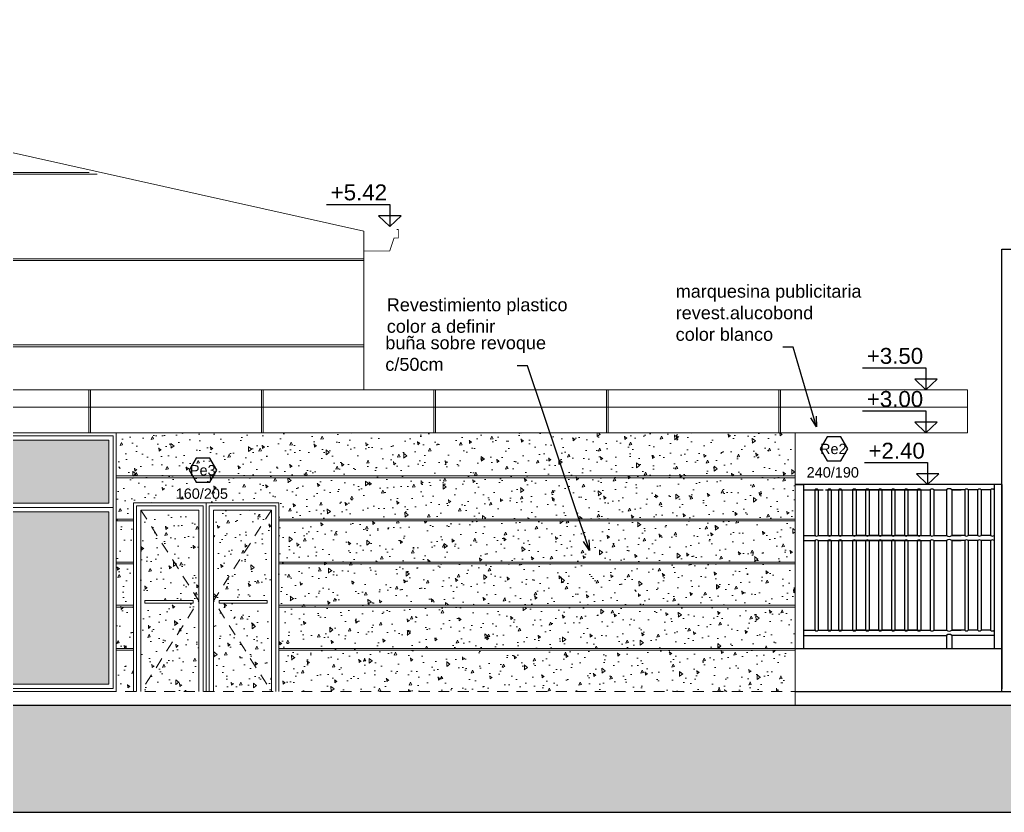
# Model space of a CAD drawing. Header units: metres. Extents: x 1166 to 1459, y -137 to 62.
# Drawn here: x 1298.28 to 1309.7, y -135.97 to -126.78 of the extents above; entities that cross this region are included whole.
import ezdxf

# ---------------------------------------------------------------- set-up
doc = ezdxf.new("R2010")
doc.units = ezdxf.units.M
doc.header["$LTSCALE"] = 0.508
doc.linetypes.add('HIDDEN', pattern=[0.375, 0.25, -0.125])
doc.layers.get('0').update_dxf_attribs({"color": 9})
for name, color, linetype in [('1-PROY', 9, 'HIDDEN'), ('2-Desig-Carp', 9, 'Continuous'), ('2-texto', 9, 'Continuous'), ('3-muros', 9, 'Continuous'), ('3-VISTA', 9, 'Continuous'), ('4-carpinterias', 9, 'Continuous'), ('8-cotas-100', 9, 'Continuous'), ('9-Hatch', 9, 'Continuous'), ('arq 0.09', 9, 'Continuous'), ('arq carpinterias', 9, 'Continuous')]:
    doc.layers.add(name, color=color, linetype=linetype)
doc.styles.add('swiss', font='swissel.ttf')
doc.dimstyles.new('dim-100', dxfattribs={"dimtxt": 0.2, "dimasz": 0.12, "dimexe": 0.05, "dimexo": 0, "dimgap": 0.05, "dimtad": 1, "dimzin": 4, "dimtxsty": 'swiss', "dimblk": 'ARCHTICK', "dimcen": 0.5, "dimdle": 0.1, "dimclrd": 256, "dimclre": 252, "dimclrt": 256, "dimadec": 0, "dimazin": 0, "dimtfac": 1, "dimtix": 1, "dimtmove": 2, "dimatfit": 3, "dimldrblk": 'OPEN30', "dimfxl": 0.05, "dimtolj": 1, "dimtzin": 0, "dimarcsym": 0})
pattern_1 = [(95, (0.09978, -22.6884), (0.2801893, 0.23510676), [0.0381, -0.4191]), (40, (0.09978, -22.6884), (-0.32003691, 0.22035346), [0.03048, -0.33528117]), (145.451445, (0.12313, -22.6688), (-0.039847595, 0.4554602), [0.03238002, -0.35618049]), (91.1842, (0.02793, -22.61655), (0.44282049, 0.32390683), [0.05715, -0.62865]), (141.635558, (0.06484, -22.58956), (-0.01417323, 0.68565353), [0.04857005, -0.53427122]), (36.18415, (0.02793, -22.61655), (-0.01417323, 0.68565353), [0.04571993, -0.50291946]), (66, (0.08182, -22.5986), (0.35903996, 0.0697903), [0.0381, -0.4191]), (11, (0.0818, -22.5986), (-0.17307985, 0.34788239), [0.03048, -0.33528]), (116.451445, (0.11174, -22.59277), (0.1859601, 0.41767269), [0.03238002, -0.35617988]), (82.5, (0.09978, -22.68839), (-0.115210938, 0.123946827), [0, -0.331216, 0, -0.34036, 0, -0.33655]), (52.5, (0.09978, -22.6884), (-0.047179455, 0.236174), [0, -0.194056, 0, -0.323596, 0, -0.12827]), (12.5, (0.01967, -22.7685), (0.199855726, 0.183652391), [0, -0.127, 0, -0.39624, 0, -0.52578]), (2.5, (-0.01625, -22.80442), (0.17352781, 0.245444786), [0, -0.1651, 0, -0.263144, 0, -0.37338])]

# ---------------------------------------------------------------- blocks, each defined once
blk = doc.blocks.new('_ARCHTICK')
at = {"color": 0, "linetype": 'ByBlock', "const_width": 0.15}
blk.add_lwpolyline([(-0.5, -0.5), (0.5, 0.5)], dxfattribs=at)
blk = doc.blocks.new('_Open30')
at = {"color": 0, "linetype": 'ByBlock', "lineweight": -2}
for p, q in [((-1, 0.268), (0, 0)), ((0, 0), (-1, -0.268)), ((0, 0), (-1, 0))]:
    blk.add_line(p, q, dxfattribs=at)

msp = doc.modelspace()

# ---------------------------------------------------------------- hatches: boundary and pattern name
at = {"layer": '9-Hatch', "lineweight": 0}
h = msp.add_hatch(dxfattribs=at)
h.set_pattern_fill('AR-CONC', color=256, scale=0.002, angle=45)
h.set_pattern_definition(pattern_1)
h.paths.add_polyline_path([(1302.273, -131.569), (1299.402, -131.569), (1299.402, -134.569), (1299.602, -134.569), (1299.602, -132.379), (1300.444, -132.379), (1301.286, -132.379), (1301.286, -134.569), (1302.273, -134.569)])
h.paths.add_polyline_path([(1301.201, -132.464), (1300.529, -133.517), (1301.201, -134.569)], flags=17)
h.paths.add_polyline_path([(1301.153, -133.513), (1301.153, -133.543), (1300.597, -133.543), (1300.597, -133.513)], flags=16)
h.paths.add_polyline_path([(1301.201, -132.464), (1300.529, -132.464), (1300.529, -133.517)], flags=16)
h.paths.add_polyline_path([(1300.359, -132.464), (1299.687, -132.464), (1300.359, -133.517)], flags=16)
h.paths.add_polyline_path([(1299.687, -132.464), (1299.687, -134.569), (1300.359, -133.517)], flags=17)
h.paths.add_polyline_path([(1300.292, -133.513), (1300.292, -133.543), (1299.735, -133.543), (1299.735, -133.513)], flags=16)
h.paths.add_polyline_path([(1300.359, -133.517), (1299.687, -134.569), (1300.359, -134.569)], flags=16)
h.paths.add_polyline_path([(1300.529, -133.517), (1300.529, -134.569), (1301.201, -134.569)], flags=16)
h = msp.add_hatch(dxfattribs=at)
h.set_pattern_fill('AR-CONC', color=256, scale=0.002, angle=45)
h.set_pattern_definition(pattern_1)
h.paths.add_polyline_path([(1307.273, -131.569), (1302.273, -131.569), (1302.273, -132.569), (1307.273, -132.569)])
h.paths.add_polyline_path([(1307.273, -132.589), (1302.273, -132.589), (1302.273, -133.069), (1307.273, -133.069)])
h.paths.add_polyline_path([(1307.273, -133.089), (1302.273, -133.089), (1302.273, -133.569), (1307.273, -133.569)])
h.paths.add_polyline_path([(1307.273, -133.589), (1302.273, -133.589), (1302.273, -134.069), (1307.273, -134.069)])
h.paths.add_polyline_path([(1307.273, -134.089), (1302.273, -134.089), (1302.273, -134.569), (1307.273, -134.569)])
h = msp.add_hatch(color=256, dxfattribs=at)
h.dxf.hatch_style = 1
h.set_gradient(color1=(51, 51, 51), tint=1, name='CURVED')
h.paths.add_polyline_path([(1297.839, -131.654), (1296.461, -131.654), (1296.461, -132.384), (1297.839, -132.384)])
h.paths.add_polyline_path([(1299.317, -131.654), (1297.939, -131.654), (1297.939, -132.384), (1299.317, -132.384)])
h.paths.add_polyline_path([(1299.317, -132.484), (1297.939, -132.484), (1297.939, -134.484), (1299.317, -134.484)])
h.paths.add_polyline_path([(1297.839, -132.484), (1296.461, -132.484), (1296.461, -134.484), (1297.839, -134.484)])
at = {"layer": '9-Hatch'}
h = msp.add_hatch(color=256, dxfattribs=at)
h.dxf.hatch_style = 1
h.paths.add_polyline_path([(1323.191, -135.971), (1323.191, -134.729), (1257.553, -134.729), (1257.553, -135.971)])

# ---------------------------------------------------------------- linework, layer by layer
at = {"layer": '1-PROY', "lineweight": 0}
msp.add_line((1264.774, -134.569), (1307.273, -134.569), dxfattribs=at)
at = {"layer": '2-texto'}
for p, q in [((1302.704, -129.05), (1302.444, -129.05)), ((1308.921, -130.946), (1308.661, -130.946)), ((1308.921, -131.446), (1308.661, -131.446)), ((1308.941, -132.046), (1308.68, -132.046))]:
    msp.add_line(p, q, dxfattribs=at)
for points in [[(1301.84, -128.918), (1302.574, -128.918), (1302.574, -129.173)], [(1302.574, -129.173), (1302.444, -129.05)], [(1302.574, -129.173), (1302.704, -129.05)], [(1308.057, -130.814), (1308.791, -130.814), (1308.791, -131.069)], [(1308.791, -131.069), (1308.661, -130.946)], [(1308.791, -131.069), (1308.921, -130.946)], [(1308.057, -131.314), (1308.791, -131.314), (1308.791, -131.569)], [(1308.791, -131.569), (1308.661, -131.446)], [(1308.791, -131.569), (1308.921, -131.446)], [(1308.077, -131.914), (1308.81, -131.914), (1308.81, -132.169)], [(1308.81, -132.169), (1308.68, -132.046)], [(1308.81, -132.169), (1308.941, -132.046)]]:
    msp.add_lwpolyline(points, dxfattribs=at)
at = {"layer": '3-muros', "lineweight": 0}
for p, q in [((1291.285, -126.776), (1302.273, -129.228)), ((1302.273, -129.228), (1302.273, -131.069)), ((1307.273, -134.729), (1307.273, -131.569)), ((1299.602, -132.569), (1299.402, -132.569)), ((1299.602, -132.589), (1299.402, -132.589)), ((1299.602, -133.069), (1299.402, -133.069)), ((1299.602, -133.089), (1299.402, -133.089)), ((1299.602, -133.569), (1299.402, -133.569)), ((1299.602, -133.589), (1299.402, -133.589)), ((1299.602, -134.069), (1299.402, -134.069)), ((1299.602, -134.089), (1299.402, -134.089))]:
    msp.add_line(p, q, dxfattribs=at)
at = {"layer": '3-muros', "lineweight": 0, "flags": 128}
for points in [[(1299.402, -132.069), (1299.402, -132.069), (1307.273, -132.069)], [(1299.402, -132.089), (1307.273, -132.089)], [(1301.286, -132.569), (1301.286, -132.569), (1307.273, -132.569)], [(1301.286, -132.589), (1307.273, -132.589)], [(1301.286, -133.069), (1301.286, -133.069), (1307.273, -133.069)], [(1301.286, -133.089), (1307.273, -133.089)], [(1301.286, -133.569), (1301.286, -133.569), (1307.273, -133.569)], [(1301.286, -133.589), (1307.273, -133.589)], [(1301.286, -134.069), (1301.286, -134.069), (1307.273, -134.069)], [(1301.286, -134.089), (1307.273, -134.089)]]:
    msp.add_lwpolyline(points, dxfattribs=at)
at = {"layer": '3-VISTA', "lineweight": 0}
for p, q in [((1297.785, -131.069), (1307.273, -131.069)), ((1307.273, -131.069), (1309.273, -131.069)), ((1309.273, -131.069), (1309.273, -131.569)), ((1297.785, -131.269), (1309.273, -131.269)), ((1309.273, -131.569), (1283.123, -131.569)), ((1297.785, -131.569), (1307.273, -131.569))]:
    msp.add_line(p, q, dxfattribs=at)
at = {"layer": '4-carpinterias'}
for p, q in [((1309.673, -134.569), (1309.673, -129.439)), ((1309.673, -129.439), (1309.815, -129.439)), ((1309.673, -132.169), (1307.273, -132.169)), ((1307.373, -132.169), (1307.373, -134.069)), ((1309.582, -132.169), (1309.582, -134.069)), ((1309.582, -132.169), (1309.582, -134.069)), ((1309.673, -132.169), (1309.673, -134.069)), ((1309.673, -132.169), (1309.673, -134.069)), ((1307.373, -132.229), (1307.599, -132.229)), ((1307.502, -132.229), (1307.502, -132.759)), ((1307.542, -132.229), (1307.542, -132.759)), ((1307.626, -132.229), (1307.776, -132.229)), ((1307.652, -132.229), (1307.652, -132.759)), ((1307.666, -132.229), (1307.776, -132.229)), ((1307.692, -132.229), (1307.692, -132.759)), ((1307.763, -132.229), (1308.841, -132.229)), ((1307.776, -132.229), (1307.776, -132.759)), ((1307.816, -132.229), (1307.816, -132.759)), ((1307.941, -132.229), (1307.941, -132.759)), ((1307.981, -132.229), (1307.981, -132.759)), ((1308.091, -132.229), (1307.981, -132.229)), ((1308.091, -132.229), (1308.091, -132.759)), ((1308.241, -132.229), (1308.131, -132.229)), ((1308.131, -132.229), (1308.131, -132.759)), ((1308.241, -132.229), (1308.241, -132.759)), ((1308.391, -132.229), (1308.281, -132.229)), ((1308.281, -132.229), (1308.281, -132.759)), ((1308.391, -132.229), (1308.391, -132.759)), ((1308.541, -132.229), (1308.431, -132.229)), ((1308.431, -132.229), (1308.431, -132.759)), ((1308.541, -132.229), (1308.541, -132.759)), ((1308.691, -132.229), (1308.581, -132.229)), ((1308.581, -132.229), (1308.581, -132.759)), ((1308.691, -132.229), (1308.691, -132.759)), ((1308.731, -132.229), (1308.731, -132.759)), ((1308.841, -132.229), (1308.841, -132.759)), ((1308.881, -132.229), (1308.881, -132.759)), ((1308.881, -132.229), (1309.031, -132.229)), ((1309.031, -132.229), (1309.031, -132.759)), ((1309.091, -132.229), (1309.201, -132.229)), ((1309.091, -132.229), (1309.091, -132.759)), ((1309.091, -132.229), (1309.091, -132.759)), ((1309.241, -132.229), (1309.091, -132.229)), ((1309.241, -132.229), (1309.241, -132.759)), ((1309.281, -132.229), (1309.281, -132.759)), ((1309.391, -132.229), (1309.281, -132.229)), ((1309.391, -132.229), (1309.391, -132.759)), ((1309.541, -132.229), (1309.431, -132.229)), ((1309.431, -132.229), (1309.431, -132.759)), ((1309.541, -132.229), (1309.541, -132.759)), ((1307.373, -132.759), (1307.513, -132.759)), ((1307.542, -132.759), (1307.652, -132.759)), ((1307.626, -132.759), (1307.776, -132.759)), ((1307.666, -132.759), (1307.776, -132.759)), ((1307.763, -132.759), (1308.841, -132.759)), ((1308.091, -132.759), (1307.981, -132.759)), ((1308.241, -132.759), (1308.131, -132.759)), ((1308.391, -132.759), (1308.281, -132.759)), ((1308.541, -132.759), (1308.431, -132.759)), ((1308.691, -132.759), (1308.581, -132.759)), ((1308.881, -132.759), (1309.031, -132.759)), ((1309.091, -132.759), (1309.201, -132.759)), ((1309.241, -132.759), (1309.091, -132.759)), ((1309.391, -132.759), (1309.281, -132.759)), ((1309.541, -132.759), (1309.431, -132.759)), ((1307.373, -132.819), (1307.513, -132.819)), ((1307.502, -132.819), (1307.502, -133.859)), ((1307.542, -132.819), (1307.652, -132.819)), ((1307.542, -132.819), (1307.542, -133.859)), ((1307.626, -132.819), (1307.776, -132.819)), ((1307.652, -132.819), (1307.652, -133.859)), ((1307.666, -132.819), (1307.776, -132.819)), ((1307.692, -132.819), (1307.692, -133.859)), ((1307.763, -132.819), (1308.841, -132.819)), ((1307.776, -132.819), (1307.776, -133.859)), ((1307.816, -132.819), (1307.816, -133.859)), ((1307.941, -132.819), (1307.941, -133.859)), ((1308.091, -132.819), (1307.981, -132.819)), ((1307.981, -132.819), (1307.981, -133.859)), ((1308.091, -132.819), (1308.091, -133.859)), ((1308.241, -132.819), (1308.131, -132.819)), ((1308.131, -132.819), (1308.131, -133.859)), ((1308.241, -132.819), (1308.241, -133.859)), ((1308.391, -132.819), (1308.281, -132.819)), ((1308.281, -132.819), (1308.281, -133.859)), ((1308.391, -132.819), (1308.391, -133.859)), ((1308.541, -132.819), (1308.431, -132.819)), ((1308.431, -132.819), (1308.431, -133.859)), ((1308.541, -132.819), (1308.541, -133.859)), ((1308.581, -132.819), (1308.581, -133.859)), ((1308.691, -132.819), (1308.691, -133.859)), ((1308.731, -132.819), (1308.731, -133.859)), ((1308.841, -132.819), (1308.841, -133.859)), ((1308.881, -132.819), (1309.031, -132.819)), ((1308.881, -132.819), (1308.881, -133.859)), ((1309.031, -132.819), (1309.031, -133.859)), ((1309.091, -132.819), (1309.201, -132.819)), ((1309.091, -132.819), (1309.091, -133.859)), ((1309.091, -132.819), (1309.091, -133.859)), ((1309.241, -132.819), (1309.091, -132.819)), ((1309.241, -132.819), (1309.241, -133.859)), ((1309.391, -132.819), (1309.281, -132.819)), ((1309.281, -132.819), (1309.281, -133.859)), ((1309.391, -132.819), (1309.391, -133.859)), ((1309.541, -132.819), (1309.431, -132.819)), ((1309.431, -132.819), (1309.431, -133.859)), ((1309.541, -132.819), (1309.541, -133.859)), ((1307.373, -133.859), (1307.513, -133.859)), ((1307.373, -133.919), (1309.031, -133.919)), ((1307.542, -133.859), (1307.652, -133.859)), ((1307.626, -133.859), (1307.776, -133.859)), ((1307.666, -133.859), (1307.776, -133.859)), ((1307.763, -133.859), (1308.841, -133.859)), ((1308.091, -133.859), (1307.981, -133.859)), ((1308.241, -133.859), (1308.131, -133.859)), ((1308.391, -133.859), (1308.281, -133.859)), ((1308.541, -133.859), (1308.431, -133.859)), ((1308.691, -133.859), (1308.581, -133.859)), ((1308.881, -133.859), (1309.031, -133.859)), ((1309.031, -133.919), (1309.031, -134.069)), ((1309.091, -133.859), (1309.201, -133.859)), ((1309.241, -133.859), (1309.091, -133.859)), ((1309.091, -133.919), (1309.091, -134.069)), ((1309.091, -133.919), (1309.091, -134.069)), ((1309.582, -133.919), (1309.091, -133.919)), ((1309.391, -133.859), (1309.281, -133.859)), ((1309.541, -133.859), (1309.431, -133.859)), ((1307.273, -134.069), (1309.673, -134.069)), ((1309.673, -134.069), (1309.673, -134.54)), ((1307.273, -134.569), (1323.073, -134.569))]:
    msp.add_line(p, q, dxfattribs=at)
at = {"layer": '4-carpinterias', "lineweight": 0}
msp.add_line((1296.411, -132.434), (1299.367, -132.434), dxfattribs=at)
at = {"layer": '4-carpinterias', "lineweight": 0, "const_width": 0.01, "flags": 128}
msp.add_lwpolyline([(1302.273, -129.259), (1302.273, -129.459), (1302.573, -129.459), (1302.623, -129.309), (1302.673, -129.309), (1302.673, -129.209), (1302.653, -129.209)], dxfattribs=at)
at = {"layer": '4-carpinterias', "lineweight": 0}
for points in [[(1296.376, -131.569), (1299.402, -131.569), (1299.402, -134.569), (1296.376, -134.569)], [(1296.411, -131.604), (1299.367, -131.604), (1299.367, -134.534), (1296.411, -134.534)], [(1297.939, -132.384), (1299.317, -132.384), (1299.317, -131.654), (1297.939, -131.654)], [(1297.939, -132.484), (1299.317, -132.484), (1299.317, -134.484), (1297.939, -134.484)]]:
    msp.add_lwpolyline(points, close=True, dxfattribs=at)
at = {"layer": '4-carpinterias', "lineweight": 0, "flags": 128}
for points in [[(1299.602, -134.569), (1299.602, -132.379), (1299.602, -132.379), (1300.444, -132.379), (1300.444, -134.569)], [(1299.637, -134.569), (1299.637, -132.414), (1300.409, -132.414), (1300.409, -134.569)], [(1301.286, -134.569), (1301.286, -132.379), (1301.286, -132.379), (1300.444, -132.379), (1300.444, -134.569)], [(1301.251, -134.569), (1301.251, -132.414), (1300.479, -132.414), (1300.479, -134.569)], [(1299.687, -134.569), (1299.687, -132.464), (1300.359, -132.464), (1300.359, -134.569)], [(1301.201, -134.569), (1301.201, -132.464), (1300.529, -132.464), (1300.529, -134.569)]]:
    msp.add_lwpolyline(points, dxfattribs=at)
at = {"layer": '4-carpinterias', "linetype": 'HIDDEN', "lineweight": 0, "flags": 128}
for points in [[(1299.687, -132.464), (1300.359, -133.517), (1299.687, -134.569)], [(1301.201, -132.464), (1300.529, -133.517), (1301.201, -134.569)]]:
    msp.add_lwpolyline(points, dxfattribs=at)
at = {"layer": '4-carpinterias', "lineweight": 0, "flags": 128}
for points in [[(1299.735, -133.513), (1300.292, -133.513), (1300.292, -133.543), (1299.735, -133.543)], [(1301.153, -133.513), (1300.597, -133.513), (1300.597, -133.543), (1301.153, -133.543)]]:
    msp.add_lwpolyline(points, close=True, dxfattribs=at)
at = {"layer": '4-carpinterias'}
for centre, radius, start, end in [((1309.061, -132.261), 0.0442, 47.2903, 132.7097), ((1307.522, -132.252), 0.0308, 49.5858, 130.4142), ((1307.672, -132.252), 0.0308, 49.5858, 130.4142), ((1307.796, -132.252), 0.0308, 49.5858, 130.4142), ((1307.961, -132.252), 0.0308, 49.5858, 130.4142), ((1308.111, -132.252), 0.0308, 49.5858, 130.4142), ((1308.261, -132.252), 0.0308, 49.5858, 130.4142), ((1308.411, -132.252), 0.0308, 49.5858, 130.4142), ((1308.561, -132.252), 0.0308, 49.5858, 130.4142), ((1308.711, -132.252), 0.0308, 49.5858, 130.4142), ((1308.861, -132.252), 0.0308, 49.5858, 130.4142), ((1309.261, -132.252), 0.0308, 49.5858, 130.4142), ((1309.411, -132.252), 0.0308, 49.5858, 130.4142), ((1309.561, -132.252), 0.0308, 49.5858, 130.4142), ((1307.522, -132.736), 0.0308, 229.5858, 310.4142), ((1307.672, -132.736), 0.0308, 229.5858, 310.4142), ((1307.796, -132.736), 0.0308, 229.5858, 310.4142), ((1307.961, -132.736), 0.0308, 229.5858, 310.4142), ((1308.111, -132.736), 0.0308, 229.5858, 310.4142), ((1308.261, -132.736), 0.0308, 229.5858, 310.4142), ((1308.411, -132.736), 0.0308, 229.5858, 310.4142), ((1308.561, -132.736), 0.0308, 229.5858, 310.4142), ((1308.711, -132.736), 0.0308, 229.5858, 310.4142), ((1308.861, -132.736), 0.0308, 229.5858, 310.4142), ((1309.061, -132.726), 0.0442, 227.2903, 312.7097), ((1309.261, -132.736), 0.0308, 229.5858, 310.4142), ((1309.411, -132.736), 0.0308, 229.5858, 310.4142), ((1309.561, -132.736), 0.0308, 229.5858, 310.4142), ((1307.522, -132.842), 0.0308, 49.5858, 130.4142), ((1307.672, -132.842), 0.0308, 49.5858, 130.4142), ((1307.796, -132.842), 0.0308, 49.5858, 130.4142), ((1307.961, -132.842), 0.0308, 49.5858, 130.4142), ((1308.111, -132.842), 0.0308, 49.5858, 130.4142), ((1308.261, -132.842), 0.0308, 49.5858, 130.4142), ((1308.411, -132.842), 0.0308, 49.5858, 130.4142), ((1308.561, -132.842), 0.0308, 49.5858, 130.4142), ((1308.711, -132.842), 0.0308, 49.5858, 130.4142), ((1308.861, -132.842), 0.0308, 49.5858, 130.4142), ((1309.061, -132.851), 0.0442, 47.2903, 132.7097), ((1309.261, -132.842), 0.0308, 49.5858, 130.4142), ((1309.411, -132.842), 0.0308, 49.5858, 130.4142), ((1309.561, -132.842), 0.0308, 49.5858, 130.4142), ((1307.522, -133.836), 0.0308, 229.5858, 310.4142), ((1307.672, -133.836), 0.0308, 229.5858, 310.4142), ((1307.796, -133.836), 0.0308, 229.5858, 310.4142), ((1307.961, -133.836), 0.0308, 229.5858, 310.4142), ((1308.111, -133.836), 0.0308, 229.5858, 310.4142), ((1308.261, -133.836), 0.0308, 229.5858, 310.4142), ((1308.411, -133.836), 0.0308, 229.5858, 310.4142), ((1308.561, -133.836), 0.0308, 229.5858, 310.4142), ((1308.711, -133.836), 0.0308, 229.5858, 310.4142), ((1308.861, -133.836), 0.0308, 229.5858, 310.4142), ((1309.061, -133.826), 0.0442, 227.2903, 312.7097), ((1309.061, -133.951), 0.0442, 47.2903, 132.7097), ((1309.261, -133.836), 0.0308, 229.5858, 310.4142), ((1309.411, -133.836), 0.0308, 229.5858, 310.4142), ((1309.561, -133.836), 0.0308, 229.5858, 310.4142)]:
    msp.add_arc(centre, radius, start, end, dxfattribs=at)
at = {"layer": '9-Hatch', "lineweight": 0}
for p, q in [((1299.085, -131.569), (1299.085, -131.069)), ((1299.105, -131.569), (1299.105, -131.069)), ((1301.085, -131.569), (1301.085, -131.069)), ((1301.105, -131.569), (1301.105, -131.069)), ((1303.085, -131.569), (1303.085, -131.069)), ((1303.105, -131.569), (1303.105, -131.069)), ((1305.085, -131.569), (1305.085, -131.069)), ((1305.105, -131.569), (1305.105, -131.069)), ((1307.085, -131.569), (1307.085, -131.069)), ((1307.105, -131.569), (1307.105, -131.069))]:
    msp.add_line(p, q, dxfattribs=at)
at = {"layer": '9-Hatch', "lineweight": 0, "flags": 128}
for points in [[(1299.087, -128.549), (1283.482, -128.549)], [(1299.181, -128.569), (1283.388, -128.569)], [(1302.273, -129.549), (1265.799, -129.549)], [(1302.273, -129.569), (1265.799, -129.569)], [(1302.273, -130.549), (1265.799, -130.549)], [(1302.273, -130.569), (1265.799, -130.569)]]:
    msp.add_lwpolyline(points, dxfattribs=at)
at = {"layer": '9-Hatch'}
msp.add_lwpolyline([(1257.553, -134.729), (1323.191, -134.729), (1323.191, -135.971), (1257.553, -135.971)], close=True, dxfattribs=at)
at = {"layer": 'arq 0.09'}
msp.add_line((1307.273, -132.169), (1307.373, -132.169), dxfattribs=at)
at = {"layer": 'arq carpinterias'}
for points in [[(1307.885, -131.754), (1307.805, -131.616), (1307.646, -131.616), (1307.566, -131.754), (1307.646, -131.893), (1307.805, -131.893)], [(1300.568, -132.002), (1300.488, -131.864), (1300.329, -131.864), (1300.249, -132.002), (1300.329, -132.14), (1300.488, -132.14)]]:
    msp.add_lwpolyline(points, close=True, dxfattribs=at)

# ---------------------------------------------------------------- texts
at = {"layer": '2-Desig-Carp', "char_height": 0.12, "width": 5.11385, "attachment_point": 3, "style": 'swiss'}
for s, insert in [('Re2', (1307.871, -131.695)), ('Pe3', (1300.554, -131.942)), ('\\pi-0.36,l0.48,t0.48;{\\fArial|b0|i0|c0|p34;240/190}', (1308.014, -131.967)), ('\\pi-0.36,l0.48,t0.48;{\\fArial|b0|i0|c0|p34;160/205}', (1300.697, -132.214))]:
    msp.add_mtext(s, dxfattribs=dict(at, insert=insert))
at = {"layer": '2-texto', "style": 'swiss'}
for s, p in [('+5.42', (1301.889, -128.871)), ('+3.50', (1308.106, -130.768)), ('+3.00', (1308.106, -131.268)), ('+2.40', (1308.125, -131.868))]:
    msp.add_text(s, height=0.1847, dxfattribs=at).set_placement(p)
at = {"layer": '2-texto', "char_height": 0.15, "width": 2.41056, "attachment_point": 7, "style": 'swiss'}
for s, insert in [('\\A1;marquesina publicitaria\\Prevest.alucobond\\Pcolor blanco', (1305.889, -130.503)), ('\\A1;Revestimiento plastico color a definir', (1302.539, -130.41)), ('\\A1;buña sobre revoque c/50cm', (1302.522, -130.851))]:
    msp.add_mtext(s, dxfattribs=dict(at, insert=insert))

# ---------------------------------------------------------------- leaders
at = {"layer": '8-cotas-100', "lineweight": -3, "annotation_type": 0, "has_hookline": 1, "hookline_direction": 0, "horizontal_direction": (-1, 0, 0)}
msp.add_leader([(1307.521, -131.499), (1307.252, -130.573), (1307.132, -130.573)], dimstyle='dim-100', override={"dimgap": 0.05, "dimtad": 0, "dimarcsym": 1}, dxfattribs=at)
at = {"layer": '8-cotas-100', "annotation_type": 0, "has_hookline": 1, "hookline_direction": 0, "horizontal_direction": (-1, 0, 0)}
msp.add_leader([(1304.89, -132.932), (1304.172, -130.791), (1304.052, -130.791)], dimstyle='dim-100', override={"dimgap": 0.05, "dimtad": 0, "dimarcsym": 1}, dxfattribs=at)

doc.saveas('drawing.dxf')
